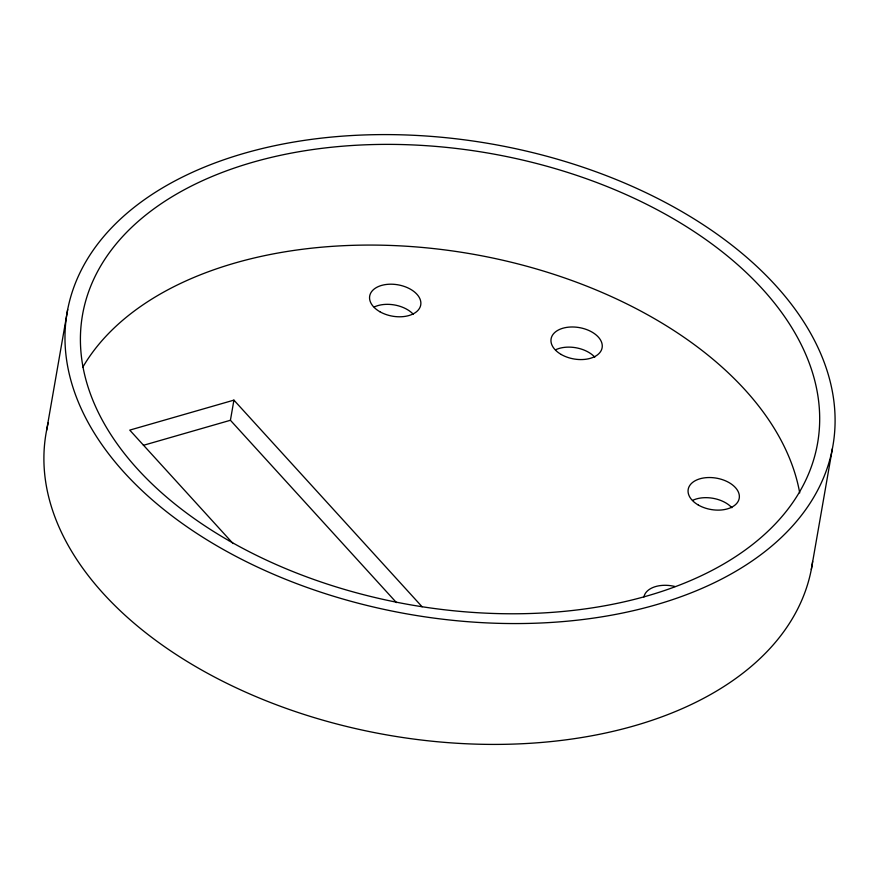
<?xml version="1.0" encoding="UTF-8"?>
<svg xmlns="http://www.w3.org/2000/svg" width="879" height="879" viewBox="0 0 879 879"><rect width="100%" height="100%" fill="white"/><g stroke="black" fill="none" stroke-linecap="round" stroke-linejoin="round"><path stroke-width="1.32" d="M46.609 430.347L67.694 309.507M396.462 602.609L230.419 420.272L233.924 400.132L129.751 430.117L233.078 543.574M811.306 569.493L832.391 448.653A388.65 238.736 9.9 0 0 298.3 141.31A388.65 238.736 9.9 0 0 219.431 547.276A388.65 238.736 9.9 0 0 832.391 448.653M143.387 445.323L230.419 420.272M233.924 400.132L422.118 606.785M812.646 561.417A388.65 238.736 9.9 0 1 383.727 734.361A388.65 238.736 9.9 0 1 48.29 422.733M82.868 367.07A373.103 229.188 9.9 0 1 472.462 254.108A373.103 229.188 9.9 0 1 799.714 492.91M643.911 596.951A25.909 15.921 9.9 0 1 675.05 586.524M692.762 500.294A25.909 15.921 9.9 0 1 731.888 507.721M555.66 349.754A25.909 15.921 9.9 0 1 594.797 357.171M374.256 306.969A25.909 15.921 9.9 0 1 413.394 314.385M228.661 540.541A373.103 229.188 9.9 0 0 817.096 445.873A373.103 229.188 9.9 0 0 304.376 150.825A373.103 229.188 9.9 0 0 228.661 540.541M698.333 505.04A25.909 15.921 9.9 0 0 739.195 498.459A25.909 15.921 9.9 0 0 703.585 477.978A25.909 15.921 9.9 0 0 698.333 505.04M561.231 354.49A25.909 15.921 9.9 0 0 602.093 347.919A25.909 15.921 9.9 0 0 566.494 327.427A25.909 15.921 9.9 0 0 561.231 354.49M379.827 311.704A25.909 15.921 9.9 0 0 420.7 305.134A25.909 15.921 9.9 0 0 385.09 284.642A25.909 15.921 9.9 0 0 379.827 311.704"/></g></svg>
